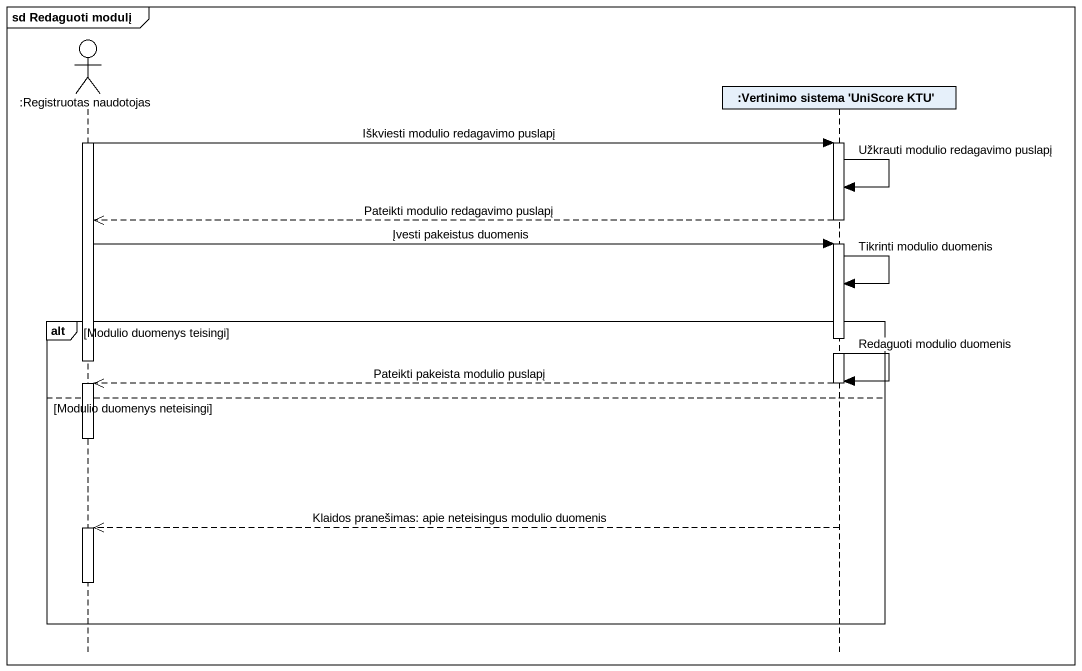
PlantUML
@startuml
mainframe sd Redaguoti modulį
hide footbox
actor ":Registruotas naudotojas" as Registruotas_naudotojas
participant ":Vertinimo sistema 'UniScore KTU'" as Vertinimo_sistema_UniScore

activate Registruotas_naudotojas
Registruotas_naudotojas -> Vertinimo_sistema_UniScore : Iškviesti modulio redagavimo puslapį
activate Vertinimo_sistema_UniScore
Vertinimo_sistema_UniScore -> Vertinimo_sistema_UniScore : Užkrauti modulio redagavimo puslapį
Vertinimo_sistema_UniScore -->> Registruotas_naudotojas : Pateikti modulio redagavimo puslapį
deactivate Vertinimo_sistema_UniScore
Registruotas_naudotojas -> Vertinimo_sistema_UniScore : Įvesti pakeistus duomenis
activate Vertinimo_sistema_UniScore
Vertinimo_sistema_UniScore -> Vertinimo_sistema_UniScore : Tikrinti modulio duomenis
alt Modulio duomenys teisingi
  deactivate Registruotas_naudotojas
  Vertinimo_sistema_UniScore -> Vertinimo_sistema_UniScore : Redaguoti modulio duomenis
  Vertinimo_sistema_UniScore -->> Registruotas_naudotojas : Pateikti pakeista modulio puslapį
  deactivate Vertinimo_sistema_UniScore
  activate Registruotas_naudotojas
else Modulio duomenys neteisingi
  deactivate Registruotas_naudotojas
  Vertinimo_sistema_UniScore -->> Registruotas_naudotojas : Klaidos pranešimas: apie neteisingus modulio duomenis
  activate Registruotas_naudotojas
  deactivate Registruotas_naudotojas
end
@enduml
